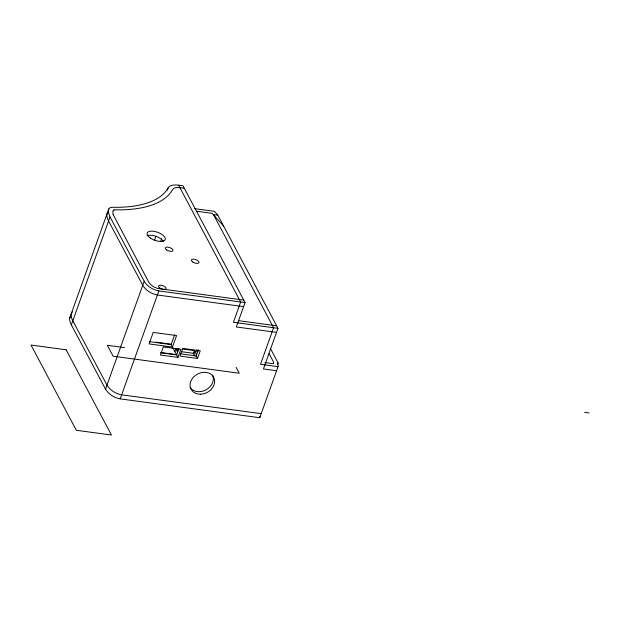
<?xml version="1.0" encoding="UTF-8"?>
<svg xmlns="http://www.w3.org/2000/svg" width="620" height="620" viewBox="0 0 620 620"><rect width="100%" height="100%" fill="white"/><g stroke="black" fill="none" stroke-linecap="round" stroke-linejoin="round"><path stroke-width="0.93" d="M70.905 315.952C68.409 318.354 70.052 322.26 71.362 324.865L105.547 389.166C108.64 394.359 114.305 397.854 120.203 398.877L259.757 417.725L278.039 366.668L278.016 362.801L270.382 348.432M69.704 318.052L108.794 208.886L110.05 207.692L111.833 207.251A115.739 50.918 19.7 0 0 168.237 187.69A16.019 7.045 19.7 0 1 178.692 185.209M71.362 324.865L110.011 216.915L108.376 212.42L108.794 208.886M167.33 190.224L168.237 187.69M154.582 240.041L155.791 236.669M105.547 389.166L144.197 281.224L110.011 216.915M160.673 241.459L161.634 238.77M120.203 398.877L158.852 290.927L245.071 302.576L236.336 326.957L276.528 332.382M172.453 347.076L176.576 335.567L153.194 332.405L149.071 343.922L172.453 347.076L171.128 344.581L174.615 334.839M174.848 351.579L175.817 348.866L177.281 349.068L178.165 350.734M178.878 348.587L176.615 354.904L160.929 352.788M177.948 357.407L180.854 349.277L163.324 346.906L160.41 355.035L177.948 357.407L172.91 347.936M194.726 355.81L193.401 353.307L194.37 350.602L182.373 348.983M193.843 354.144L194.812 351.431L197.672 351.819M195.935 356.57L198.299 349.982M197.493 358.43L200.237 350.781L182.699 348.409L179.955 356.066L197.493 358.43L196.168 355.934L180.474 353.819M194.595 208.653L214.435 211.335L217.814 215.14L277.977 328.321L263.43 368.954L276.582 370.729M277.442 364.397L278.016 362.801M113.251 210.661L113.398 210.436A8.959 3.945 19.7 0 1 113.538 210.265L113.654 210.157M108.105 212.063C105.602 214.474 107.252 218.372 108.562 220.976L142.747 285.285C145.832 290.478 151.497 293.965 157.395 294.988L243.613 306.637L243.365 306.172M72.362 311.883C69.866 314.294 71.509 318.2 72.819 320.803L107.004 385.105C110.097 390.298 115.762 393.793 121.659 394.808L261.206 413.664L261.206 413.183M184.31 188.286L180.025 187.705A11.214 4.937 19.7 0 0 172.701 189.441A120.551 53.033 19.7 0 1 114.282 209.824M196.858 211.273L212.272 213.358L223.727 226.261M217.814 215.14L213.427 214.551L273.598 327.724L260.501 364.297L278.039 366.668M243.738 300.08L157.433 288.416L153.233 286.618L150.49 284.363L148.622 281.891L113.189 214.605M238.979 320.734L276.652 325.826M277.977 328.321L233.415 322.299L240.684 301.979L178.599 185.194L182.985 185.783L245.071 302.576M155.961 342.132L171.647 344.247M149.614 341.674L171.128 344.581M264.794 362.56L273.451 363.731L273.435 361.84L269.15 353.772M181.404 351.687L193.401 353.307M124.519 347.619L107.314 345.294L113.111 356.198L239.274 373.24L236.15 367.373M160.836 352.524L176.134 354.594M584.614 412.339L589 412.936M158.852 290.927C152.954 289.904 147.289 286.409 144.197 281.224M194.37 350.602L196.587 354.764M175.817 348.866L177.591 352.199M259.749 416.276L259.757 417.725M147.142 235.732A9.61 4.232 19.7 0 1 156.108 236.352A9.61 4.232 19.7 0 1 163.502 241.537M113.328 214.629A23.808 10.47 19.7 0 1 113.134 210.622M113.685 210.172A3.488 1.534 19.7 0 1 114.072 209.893M212.567 375.154A12.819 10.362 -28 0 1 205.987 389.864A12.819 10.362 -28 0 1 190.038 387.306M198.129 350.083A3.201 1.411 19.7 0 1 197.927 349.913M198.16 351.013A4.805 2.116 19.7 0 1 196.734 350.037M66.139 349.788L31 345.038L76.314 430.272L111.453 435.023L66.139 349.788M159.821 288.044A4.007 1.759 19.7 0 0 166.052 288.734A4.007 1.759 19.7 0 0 161.03 285.239A4.007 1.759 19.7 0 0 159.821 288.044M192.758 261.973A4.007 1.759 19.7 0 0 198.989 262.663A4.007 1.759 19.7 0 0 193.959 259.168A4.007 1.759 19.7 0 0 192.758 261.973M166.702 249.953A4.007 1.759 19.7 0 0 172.933 250.643A4.007 1.759 19.7 0 0 167.904 247.147A4.007 1.759 19.7 0 0 166.702 249.953M150.242 237.987A9.61 4.232 19.7 0 0 165.191 239.638A9.61 4.232 19.7 0 0 153.125 231.245A9.61 4.232 19.7 0 0 150.242 237.987M200.384 394.204A12.819 10.362 -28 0 0 213.892 377.65A12.819 10.362 -28 0 0 192.835 377.913A12.819 10.362 -28 0 0 200.384 394.204"/></g></svg>
